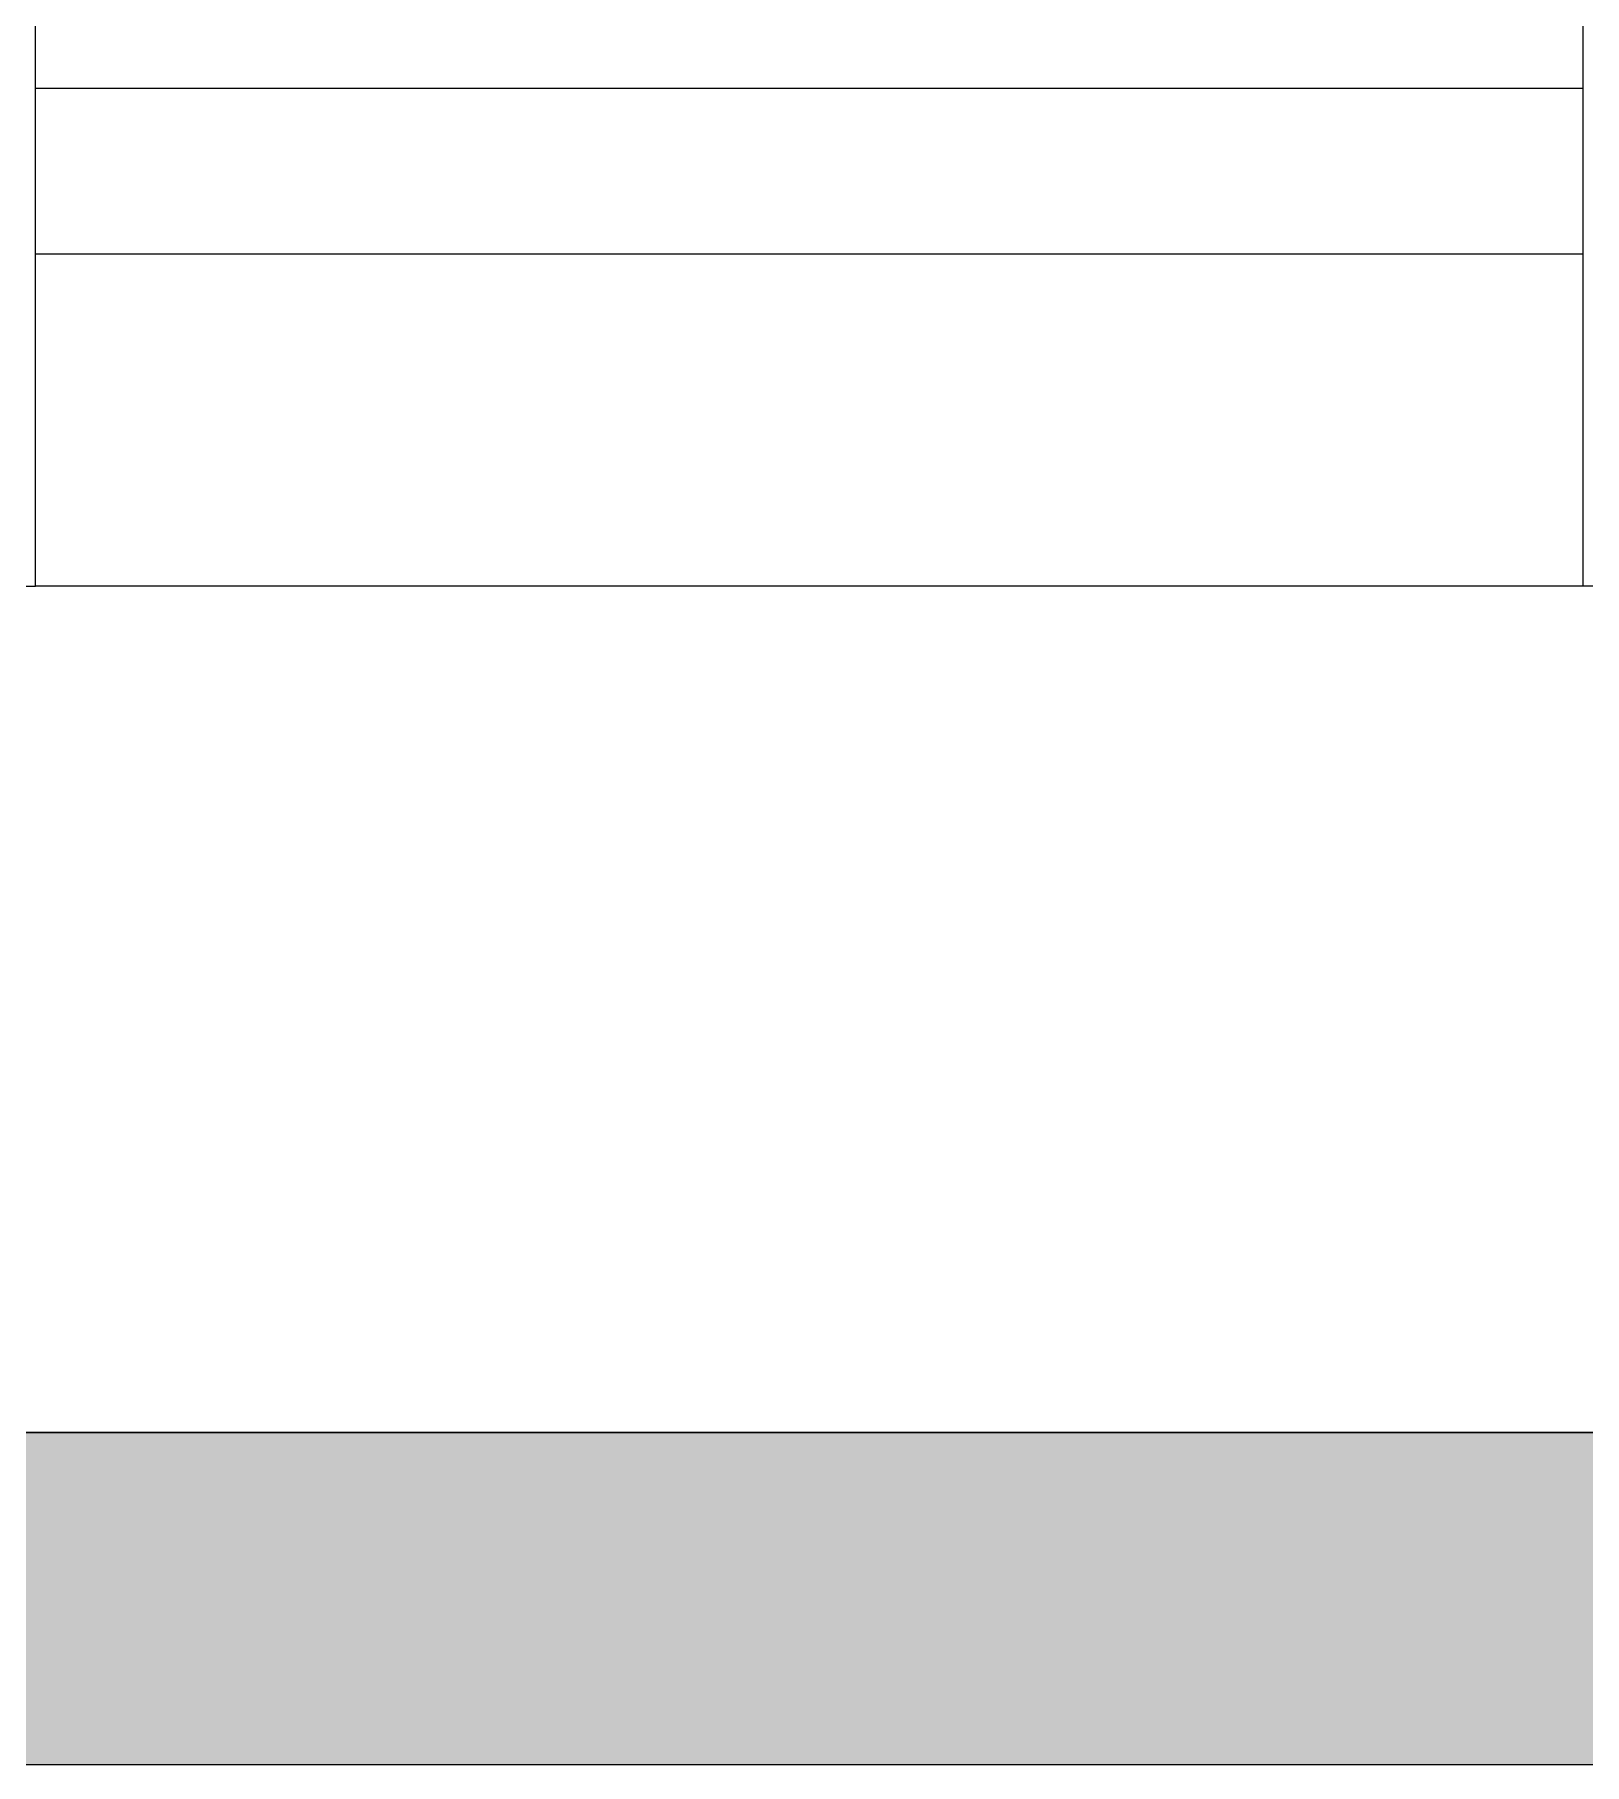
# Model space of a CAD drawing. Header units: metres. Extents: x 294 to 1101, y -498 to -355.
# Drawn here: x 625.694 to 626.628, y -488.368 to -487.325 of the extents above; entities that cross this region are included whole.
import ezdxf

# ---------------------------------------------------------------- set-up
doc = ezdxf.new("R2010")
doc.units = ezdxf.units.M
doc.layers.add('19-JARDINERIA', color=80, linetype='Continuous', lineweight=0)
doc.layers.add('wall', color=7, linetype='Continuous', lineweight=25)
doc.layers.add('SectionCutEdges', color=7, linetype='Continuous')

msp = doc.modelspace()

# ---------------------------------------------------------------- hatches: boundary and pattern name
at = {"layer": 'wall'}
h = msp.add_hatch(color=256, dxfattribs=at)
h.dxf.hatch_style = 1
h.paths.add_polyline_path([(634.8314, -488.1676), (633.846, -488.1676), (632.546, -488.1676), (631.346, -488.1676), (631.146, -488.1676), (626.9196, -488.1676), (620.6892, -488.1676), (616.2644, -488.1676), (615.0644, -488.1676), (613.9771, -488.1676), (613.7644, -488.1676), (611.8544, -488.1676), (611.8544, -488.3676), (634.8314, -488.3676)])

# ---------------------------------------------------------------- linework, layer by layer
for p, q in [((625.9648, -487.6576), (625.6946, -487.6576)), ((625.8733, -487.6576), (625.6946, -487.6576)), ((625.9648, -487.6576), (625.6946, -487.6576)), ((625.8733, -487.6576), (625.6946, -487.6576)), ((626.0933, -487.6576), (625.6946, -487.6576)), ((626.0933, -487.6576), (625.6946, -487.6576)), ((625.7468, -487.6576), (625.6946, -487.6576)), ((625.7217, -487.6576), (625.6946, -487.6576)), ((625.6971, -487.6576), (625.6946, -487.6576)), ((625.9786, -487.6576), (625.6946, -487.6576)), ((626.1813, -487.6576), (625.6946, -487.6576)), ((625.7023, -487.6576), (625.6946, -487.6576)), ((625.7867, -487.6576), (625.6946, -487.6576)), ((625.7282, -487.6576), (625.6971, -487.6576)), ((625.8103, -487.6576), (625.7023, -487.6576)), ((625.9212, -487.6576), (625.7217, -487.6576)), ((625.7371, -487.6576), (625.7282, -487.6576)), ((625.7688, -487.6576), (625.7371, -487.6576)), ((625.8573, -487.6576), (625.7468, -487.6576)), ((625.7921, -487.6576), (625.7688, -487.6576)), ((625.874, -487.6576), (625.7867, -487.6576)), ((625.7954, -487.6576), (625.7921, -487.6576)), ((625.8069, -487.6576), (625.7954, -487.6576)), ((625.8131, -487.6576), (625.8069, -487.6576)), ((625.8986, -487.6576), (625.8103, -487.6576)), ((625.9477, -487.6576), (625.8573, -487.6576)), ((626.0933, -487.6576), (625.8733, -487.6576)), ((626.0933, -487.6576), (625.8733, -487.6576)), ((625.885, -487.6576), (625.874, -487.6576)), ((625.9743, -487.6576), (625.885, -487.6576)), ((625.9097, -487.6576), (625.8986, -487.6576)), ((626, -487.6576), (625.9097, -487.6576)), ((626.1122, -487.6576), (625.9212, -487.6576)), ((625.9312, -487.6576), (625.9311, -487.6576)), ((625.9318, -487.6576), (625.9312, -487.6576)), ((625.9326, -487.6576), (625.9318, -487.6576)), ((625.9338, -487.6576), (625.9326, -487.6576)), ((625.9353, -487.6576), (625.9338, -487.6576)), ((625.9372, -487.6576), (625.9353, -487.6576)), ((625.9393, -487.6576), (625.9372, -487.6576)), ((625.9418, -487.6576), (625.9393, -487.6576)), ((625.9446, -487.6576), (625.9418, -487.6576)), ((625.9476, -487.6576), (625.9446, -487.6576)), ((625.9509, -487.6576), (625.9476, -487.6576)), ((625.9536, -487.6576), (625.9477, -487.6576)), ((625.9536, -487.6576), (625.9482, -487.6576)), ((625.9545, -487.6576), (625.9509, -487.6576)), ((625.9591, -487.6576), (625.9536, -487.6576)), ((625.9908, -487.6576), (625.9536, -487.6576)), ((625.9584, -487.6576), (625.9545, -487.6576)), ((625.9624, -487.6576), (625.9584, -487.6576)), ((625.9908, -487.6576), (625.9591, -487.6576)), ((625.9667, -487.6576), (625.9624, -487.6576)), ((625.9681, -487.6576), (625.9648, -487.6576)), ((625.9711, -487.6576), (625.9667, -487.6576)), ((625.9714, -487.6576), (625.9681, -487.6576)), ((625.9757, -487.6576), (625.9711, -487.6576)), ((625.9747, -487.6576), (625.9714, -487.6576)), ((626.0543, -487.6576), (625.9743, -487.6576)), ((625.9779, -487.6576), (625.9747, -487.6576)), ((625.9805, -487.6576), (625.9757, -487.6576)), ((625.9811, -487.6576), (625.9779, -487.6576)), ((625.9787, -487.6576), (625.9786, -487.6576)), ((625.9789, -487.6576), (625.9787, -487.6576)), ((625.9793, -487.6576), (625.9789, -487.6576)), ((625.9798, -487.6576), (625.9793, -487.6576)), ((625.9804, -487.6576), (625.9798, -487.6576)), ((625.9811, -487.6576), (625.9804, -487.6576)), ((625.9854, -487.6576), (625.9805, -487.6576)), ((625.9842, -487.6576), (625.9811, -487.6576)), ((625.982, -487.6576), (625.9811, -487.6576)), ((625.983, -487.6576), (625.982, -487.6576)), ((625.9841, -487.6576), (625.983, -487.6576)), ((625.9854, -487.6576), (625.9841, -487.6576)), ((625.9873, -487.6576), (625.9842, -487.6576)), ((625.9867, -487.6576), (625.9854, -487.6576)), ((625.9904, -487.6576), (625.9854, -487.6576)), ((625.9882, -487.6576), (625.9867, -487.6576)), ((625.9902, -487.6576), (625.9873, -487.6576)), ((625.9897, -487.6576), (625.9882, -487.6576)), ((625.9914, -487.6576), (625.9897, -487.6576)), ((625.9931, -487.6576), (625.9902, -487.6576)), ((625.9955, -487.6576), (625.9904, -487.6576)), ((626.0373, -487.6576), (625.9908, -487.6576)), ((626.0444, -487.6576), (625.9908, -487.6576)), ((625.9931, -487.6576), (625.9914, -487.6576)), ((625.9958, -487.6576), (625.9931, -487.6576)), ((625.9949, -487.6576), (625.9931, -487.6576)), ((625.9968, -487.6576), (625.9949, -487.6576)), ((626.0007, -487.6576), (625.9955, -487.6576)), ((625.9984, -487.6576), (625.9958, -487.6576)), ((625.9987, -487.6576), (625.9968, -487.6576)), ((626.0009, -487.6576), (625.9984, -487.6576)), ((626.0007, -487.6576), (625.9987, -487.6576)), ((626.081, -487.6576), (626, -487.6576)), ((626.0027, -487.6576), (626.0007, -487.6576)), ((626.0059, -487.6576), (626.0007, -487.6576)), ((626.0033, -487.6576), (626.0009, -487.6576)), ((626.0048, -487.6576), (626.0027, -487.6576)), ((626.0055, -487.6576), (626.0033, -487.6576)), ((626.0069, -487.6576), (626.0048, -487.6576)), ((626.0075, -487.6576), (626.0055, -487.6576)), ((626.0112, -487.6576), (626.0059, -487.6576)), ((626.009, -487.6576), (626.0069, -487.6576)), ((626.0094, -487.6576), (626.0075, -487.6576)), ((626.0112, -487.6576), (626.009, -487.6576)), ((626.0111, -487.6576), (626.0094, -487.6576)), ((626.0126, -487.6576), (626.0111, -487.6576)), ((626.0133, -487.6576), (626.0112, -487.6576)), ((626.0164, -487.6576), (626.0112, -487.6576)), ((626.0139, -487.6576), (626.0126, -487.6576)), ((626.0154, -487.6576), (626.0133, -487.6576)), ((626.015, -487.6576), (626.0139, -487.6576)), ((626.0159, -487.6576), (626.015, -487.6576)), ((626.0175, -487.6576), (626.0154, -487.6576)), ((626.0167, -487.6576), (626.0159, -487.6576)), ((626.0216, -487.6576), (626.0164, -487.6576)), ((626.0172, -487.6576), (626.0167, -487.6576)), ((626.0175, -487.6576), (626.0172, -487.6576)), ((626.0176, -487.6576), (626.0175, -487.6576)), ((626.0196, -487.6576), (626.0175, -487.6576)), ((626.0216, -487.6576), (626.0196, -487.6576)), ((626.0236, -487.6576), (626.0216, -487.6576)), ((626.0268, -487.6576), (626.0216, -487.6576)), ((626.0255, -487.6576), (626.0236, -487.6576)), ((626.0274, -487.6576), (626.0255, -487.6576)), ((626.0319, -487.6576), (626.0268, -487.6576)), ((626.0292, -487.6576), (626.0274, -487.6576)), ((626.0309, -487.6576), (626.0292, -487.6576)), ((626.0326, -487.6576), (626.0309, -487.6576)), ((626.0369, -487.6576), (626.0319, -487.6576)), ((626.0341, -487.6576), (626.0326, -487.6576)), ((626.0356, -487.6576), (626.0341, -487.6576)), ((626.0369, -487.6576), (626.0356, -487.6576)), ((626.0382, -487.6576), (626.0369, -487.6576)), ((626.0418, -487.6576), (626.0369, -487.6576)), ((626.0444, -487.6576), (626.0373, -487.6576)), ((626.0393, -487.6576), (626.0382, -487.6576)), ((626.0403, -487.6576), (626.0393, -487.6576)), ((626.0412, -487.6576), (626.0403, -487.6576)), ((626.0419, -487.6576), (626.0412, -487.6576)), ((626.0466, -487.6576), (626.0418, -487.6576)), ((626.0425, -487.6576), (626.0419, -487.6576)), ((626.043, -487.6576), (626.0425, -487.6576)), ((626.0434, -487.6576), (626.043, -487.6576)), ((626.0436, -487.6576), (626.0434, -487.6576)), ((626.0437, -487.6576), (626.0436, -487.6576)), ((626.1311, -487.6576), (626.0437, -487.6576)), ((626.0516, -487.6576), (626.0444, -487.6576)), ((626.0799, -487.6576), (626.0444, -487.6576)), ((626.0512, -487.6576), (626.0466, -487.6576)), ((626.0556, -487.6576), (626.0512, -487.6576)), ((626.0799, -487.6576), (626.0516, -487.6576)), ((626.0778, -487.6576), (626.0543, -487.6576)), ((626.0599, -487.6576), (626.0556, -487.6576)), ((626.064, -487.6576), (626.0599, -487.6576)), ((626.0678, -487.6576), (626.064, -487.6576)), ((626.0714, -487.6576), (626.0678, -487.6576)), ((626.0747, -487.6576), (626.0714, -487.6576)), ((626.0777, -487.6576), (626.0747, -487.6576)), ((626.0805, -487.6576), (626.0777, -487.6576)), ((626.1247, -487.6576), (626.0778, -487.6576)), ((626.1179, -487.6576), (626.0799, -487.6576)), ((626.126, -487.6576), (626.0799, -487.6576)), ((626.083, -487.6576), (626.0805, -487.6576)), ((626.1048, -487.6576), (626.081, -487.6576)), ((626.0851, -487.6576), (626.083, -487.6576)), ((626.087, -487.6576), (626.0851, -487.6576)), ((626.0885, -487.6576), (626.087, -487.6576)), ((626.0897, -487.6576), (626.0885, -487.6576)), ((626.0905, -487.6576), (626.0897, -487.6576)), ((626.0911, -487.6576), (626.0905, -487.6576)), ((626.0912, -487.6576), (626.0911, -487.6576)), ((626.1523, -487.6576), (626.1048, -487.6576)), ((626.1803, -487.6576), (626.1122, -487.6576)), ((626.126, -487.6576), (626.1179, -487.6576)), ((626.1852, -487.6576), (626.1247, -487.6576)), ((626.1344, -487.6576), (626.126, -487.6576)), ((626.1586, -487.6576), (626.126, -487.6576)), ((626.1586, -487.6576), (626.1344, -487.6576)), ((626.2134, -487.6576), (626.1523, -487.6576)), ((626.1588, -487.6576), (626.1586, -487.6576)), ((626.1894, -487.6576), (626.1588, -487.6576)), ((626.1982, -487.6576), (626.1588, -487.6576)), ((626.2941, -487.6576), (626.1803, -487.6576)), ((626.1814, -487.6576), (626.1813, -487.6576)), ((626.2243, -487.6576), (626.1852, -487.6576)), ((626.1982, -487.6576), (626.1894, -487.6576)), ((626.2074, -487.6576), (626.1982, -487.6576)), ((626.2271, -487.6576), (626.1982, -487.6576)), ((626.2271, -487.6576), (626.2074, -487.6576)), ((626.253, -487.6576), (626.2134, -487.6576)), ((626.2355, -487.6576), (626.2243, -487.6576)), ((626.2518, -487.6576), (626.2271, -487.6576)), ((626.2607, -487.6576), (626.2271, -487.6576)), ((626.2753, -487.6576), (626.2355, -487.6576)), ((626.2607, -487.6576), (626.2518, -487.6576)), ((626.2643, -487.6576), (626.253, -487.6576)), ((626.27, -487.6576), (626.2607, -487.6576)), ((626.2855, -487.6576), (626.2607, -487.6576)), ((626.3047, -487.6576), (626.2643, -487.6576)), ((626.2855, -487.6576), (626.27, -487.6576)), ((626.3046, -487.6576), (626.2753, -487.6576)), ((626.3046, -487.6576), (626.2855, -487.6576)), ((626.3105, -487.6576), (626.2855, -487.6576)), ((626.466, -487.6576), (626.2941, -487.6576)), ((626.3088, -487.6576), (626.3046, -487.6576)), ((626.3108, -487.6576), (626.3046, -487.6576)), ((626.3343, -487.6576), (626.3047, -487.6576)), ((626.3232, -487.6576), (626.3088, -487.6576)), ((626.3131, -487.6576), (626.3105, -487.6576)), ((626.3131, -487.6576), (626.3108, -487.6576)), ((626.322, -487.6576), (626.3131, -487.6576)), ((626.3335, -487.6576), (626.3131, -487.6576)), ((626.3335, -487.6576), (626.322, -487.6576)), ((626.331, -487.6576), (626.3232, -487.6576)), ((626.3478, -487.6576), (626.3335, -487.6576)), ((626.3553, -487.6576), (626.3335, -487.6576)), ((626.3385, -487.6576), (626.3343, -487.6576)), ((626.3531, -487.6576), (626.3385, -487.6576)), ((626.3553, -487.6576), (626.3478, -487.6576)), ((626.361, -487.6576), (626.3531, -487.6576)), ((626.3633, -487.6576), (626.3553, -487.6576)), ((626.3711, -487.6576), (626.3553, -487.6576)), ((626.3711, -487.6576), (626.3633, -487.6576)), ((626.3812, -487.6576), (626.3711, -487.6576)), ((626.3871, -487.6576), (626.3711, -487.6576)), ((626.3871, -487.6576), (626.3812, -487.6576)), ((626.3937, -487.6576), (626.3871, -487.6576)), ((626.3979, -487.6576), (626.3871, -487.6576)), ((626.398, -487.6576), (626.3937, -487.6576)), ((626.3982, -487.6576), (626.3979, -487.6576)), ((626.3982, -487.6576), (626.398, -487.6576)), ((626.4046, -487.6576), (626.3982, -487.6576)), ((626.4083, -487.6576), (626.3982, -487.6576)), ((626.4083, -487.6576), (626.4046, -487.6576)), ((626.4129, -487.6576), (626.4083, -487.6576)), ((626.4147, -487.6576), (626.4083, -487.6576)), ((626.4147, -487.6576), (626.4129, -487.6576)), ((626.4179, -487.6576), (626.4147, -487.6576)), ((626.4189, -487.6576), (626.4147, -487.6576)), ((626.4189, -487.6576), (626.4179, -487.6576)), ((626.421, -487.6576), (626.4189, -487.6576)), ((626.4204, -487.6576), (626.4189, -487.6576)), ((626.4211, -487.6576), (626.4204, -487.6576)), ((626.6274, -487.6576), (626.466, -487.6576)), ((626.6822, -487.6576), (626.6274, -487.6576)), ((620.6892, -488.1676), (626.9196, -488.1676)), ((620.7892, -488.1676), (626.8196, -488.1676)), ((620.8892, -488.1676), (626.7196, -488.1676)), ((624.0765, -488.1676), (626.1803, -488.1676)), ((625.1439, -488.1676), (625.7282, -488.1676)), ((625.1783, -488.1676), (625.7771, -488.1676)), ((625.1912, -488.1676), (625.7954, -488.1676)), ((625.202, -488.1676), (625.8115, -488.1676)), ((625.4498, -488.1676), (625.874, -488.1676)), ((625.5587, -488.1676), (626.011, -488.1676)), ((625.5936, -488.1676), (625.7972, -488.1676)), ((625.6117, -488.1676), (626.0778, -488.1676)), ((625.6912, -488.1676), (625.7159, -488.1676)), ((625.6912, -488.1676), (626.1777, -488.1676)), ((625.7159, -488.1676), (625.7522, -488.1676)), ((625.7282, -488.1676), (626.2243, -488.1676)), ((625.7522, -488.1676), (625.7771, -488.1676)), ((625.7771, -488.1676), (625.7802, -488.1676)), ((625.7771, -488.1676), (626.2858, -488.1676)), ((625.7802, -488.1676), (625.7997, -488.1676)), ((625.7954, -488.1676), (626.3088, -488.1676)), ((625.7972, -488.1676), (625.9929, -488.1676)), ((625.7997, -488.1676), (625.8107, -488.1676)), ((625.8107, -488.1676), (625.8115, -488.1676)), ((625.8115, -488.1676), (626.329, -488.1676)), ((625.8115, -488.1676), (625.8131, -488.1676)), ((625.874, -488.1676), (625.8986, -488.1676)), ((625.8986, -488.1676), (625.9477, -488.1676)), ((625.9311, -488.1676), (625.9312, -488.1676)), ((625.9312, -488.1676), (625.9318, -488.1676)), ((625.9318, -488.1676), (625.9326, -488.1676)), ((625.9326, -488.1676), (625.9338, -488.1676)), ((625.9338, -488.1676), (625.9353, -488.1676)), ((625.9353, -488.1676), (625.9372, -488.1676)), ((625.9372, -488.1676), (625.9393, -488.1676)), ((625.9393, -488.1676), (625.9418, -488.1676)), ((625.9418, -488.1676), (625.9446, -488.1676)), ((625.9446, -488.1676), (625.9476, -488.1676)), ((625.9476, -488.1676), (625.9509, -488.1676)), ((625.9477, -488.1676), (625.9482, -488.1676)), ((625.9509, -488.1676), (625.9545, -488.1676)), ((625.9545, -488.1676), (625.9584, -488.1676)), ((625.9584, -488.1676), (625.9624, -488.1676)), ((625.9624, -488.1676), (625.9667, -488.1676)), ((625.9648, -488.1676), (625.9681, -488.1676)), ((625.9667, -488.1676), (625.9711, -488.1676)), ((625.9681, -488.1676), (625.9714, -488.1676)), ((625.9711, -488.1676), (625.9757, -488.1676)), ((625.9714, -488.1676), (625.9747, -488.1676)), ((625.9747, -488.1676), (625.9779, -488.1676)), ((625.9757, -488.1676), (625.9805, -488.1676)), ((625.9779, -488.1676), (625.9811, -488.1676)), ((625.9786, -488.1676), (625.9787, -488.1676)), ((625.9787, -488.1676), (625.9789, -488.1676)), ((625.9789, -488.1676), (625.9793, -488.1676)), ((625.9793, -488.1676), (625.9798, -488.1676)), ((625.9798, -488.1676), (625.9804, -488.1676)), ((625.9804, -488.1676), (625.9811, -488.1676)), ((625.9805, -488.1676), (625.9854, -488.1676)), ((625.9811, -488.1676), (625.9842, -488.1676)), ((625.9811, -488.1676), (625.982, -488.1676)), ((625.982, -488.1676), (625.983, -488.1676)), ((625.983, -488.1676), (625.9841, -488.1676)), ((625.9841, -488.1676), (625.9854, -488.1676)), ((625.9842, -488.1676), (625.9873, -488.1676)), ((625.9854, -488.1676), (625.9867, -488.1676)), ((625.9854, -488.1676), (625.9904, -488.1676)), ((625.9867, -488.1676), (625.9882, -488.1676)), ((625.9873, -488.1676), (625.9902, -488.1676)), ((625.9882, -488.1676), (625.9897, -488.1676)), ((625.9897, -488.1676), (625.9914, -488.1676)), ((625.9902, -488.1676), (625.9931, -488.1676)), ((625.9904, -488.1676), (625.9955, -488.1676)), ((625.9914, -488.1676), (625.9931, -488.1676)), ((625.9929, -488.1676), (626.18, -488.1676)), ((625.9931, -488.1676), (625.9958, -488.1676)), ((625.9931, -488.1676), (625.9949, -488.1676)), ((625.9949, -488.1676), (625.9968, -488.1676)), ((625.9955, -488.1676), (626.0007, -488.1676)), ((625.9958, -488.1676), (625.9984, -488.1676)), ((625.9968, -488.1676), (625.9987, -488.1676)), ((625.9984, -488.1676), (626.0009, -488.1676)), ((625.9987, -488.1676), (626.0007, -488.1676)), ((626.0007, -488.1676), (626.0027, -488.1676)), ((626.0007, -488.1676), (626.0059, -488.1676)), ((626.0009, -488.1676), (626.0033, -488.1676)), ((626.0027, -488.1676), (626.0048, -488.1676)), ((626.0033, -488.1676), (626.0055, -488.1676)), ((626.0048, -488.1676), (626.0069, -488.1676)), ((626.0055, -488.1676), (626.0075, -488.1676)), ((626.0059, -488.1676), (626.0112, -488.1676)), ((626.0069, -488.1676), (626.009, -488.1676)), ((626.0075, -488.1676), (626.0094, -488.1676)), ((626.009, -488.1676), (626.0112, -488.1676)), ((626.0094, -488.1676), (626.0111, -488.1676)), ((626.011, -488.1676), (626.0372, -488.1676)), ((626.011, -488.1676), (626.0868, -488.1676)), ((626.0111, -488.1676), (626.0126, -488.1676)), ((626.0112, -488.1676), (626.0133, -488.1676)), ((626.0112, -488.1676), (626.0164, -488.1676)), ((626.0126, -488.1676), (626.0139, -488.1676)), ((626.0133, -488.1676), (626.0154, -488.1676)), ((626.0139, -488.1676), (626.015, -488.1676)), ((626.015, -488.1676), (626.0159, -488.1676)), ((626.0154, -488.1676), (626.0175, -488.1676)), ((626.0159, -488.1676), (626.0167, -488.1676)), ((626.0164, -488.1676), (626.0216, -488.1676)), ((626.0167, -488.1676), (626.0172, -488.1676)), ((626.0172, -488.1676), (626.0175, -488.1676)), ((626.0175, -488.1676), (626.0176, -488.1676)), ((626.0175, -488.1676), (626.0196, -488.1676)), ((626.0196, -488.1676), (626.0216, -488.1676)), ((626.0216, -488.1676), (626.0236, -488.1676)), ((626.0216, -488.1676), (626.0268, -488.1676)), ((626.0236, -488.1676), (626.0255, -488.1676)), ((626.0255, -488.1676), (626.0274, -488.1676)), ((626.0268, -488.1676), (626.0319, -488.1676)), ((626.0274, -488.1676), (626.0292, -488.1676)), ((626.0292, -488.1676), (626.0309, -488.1676)), ((626.0309, -488.1676), (626.0326, -488.1676)), ((626.0319, -488.1676), (626.0369, -488.1676)), ((626.0326, -488.1676), (626.0341, -488.1676)), ((626.0341, -488.1676), (626.0356, -488.1676)), ((626.0356, -488.1676), (626.0369, -488.1676)), ((626.0369, -488.1676), (626.0382, -488.1676)), ((626.0369, -488.1676), (626.0418, -488.1676)), ((626.0372, -488.1676), (626.1139, -488.1676)), ((626.0372, -488.1676), (626.0896, -488.1676)), ((626.0382, -488.1676), (626.0393, -488.1676)), ((626.0393, -488.1676), (626.0403, -488.1676)), ((626.0403, -488.1676), (626.0412, -488.1676)), ((626.0412, -488.1676), (626.0419, -488.1676)), ((626.0418, -488.1676), (626.0466, -488.1676)), ((626.0419, -488.1676), (626.0425, -488.1676)), ((626.0425, -488.1676), (626.043, -488.1676)), ((626.043, -488.1676), (626.0434, -488.1676)), ((626.0434, -488.1676), (626.0436, -488.1676)), ((626.0436, -488.1676), (626.0437, -488.1676)), ((626.0466, -488.1676), (626.0512, -488.1676)), ((626.0512, -488.1676), (626.0556, -488.1676)), ((626.0556, -488.1676), (626.0599, -488.1676)), ((626.0599, -488.1676), (626.064, -488.1676)), ((626.064, -488.1676), (626.0678, -488.1676)), ((626.0678, -488.1676), (626.0714, -488.1676)), ((626.0714, -488.1676), (626.0747, -488.1676)), ((626.0747, -488.1676), (626.0777, -488.1676)), ((626.0777, -488.1676), (626.0805, -488.1676)), ((626.0778, -488.1676), (626.1048, -488.1676)), ((626.0805, -488.1676), (626.083, -488.1676)), ((626.083, -488.1676), (626.0851, -488.1676)), ((626.0851, -488.1676), (626.087, -488.1676)), ((626.0868, -488.1676), (626.1528, -488.1676)), ((626.087, -488.1676), (626.0885, -488.1676)), ((626.0885, -488.1676), (626.0897, -488.1676)), ((626.0896, -488.1676), (626.7196, -488.1676)), ((626.0896, -488.1676), (626.1644, -488.1676)), ((626.0896, -488.1676), (626.1662, -488.1676)), ((626.0897, -488.1676), (626.0905, -488.1676)), ((626.0905, -488.1676), (626.0911, -488.1676)), ((626.0911, -488.1676), (626.0912, -488.1676)), ((626.1048, -488.1676), (626.1588, -488.1676)), ((626.1139, -488.1676), (626.1807, -488.1676)), ((626.1528, -488.1676), (626.1777, -488.1676)), ((626.1588, -488.1676), (626.1599, -488.1676)), ((626.1644, -488.1676), (626.1662, -488.1676)), ((626.1662, -488.1676), (626.1886, -488.1676)), ((626.1662, -488.1676), (626.1681, -488.1676)), ((626.1681, -488.1676), (626.1886, -488.1676)), ((626.1777, -488.1676), (626.2059, -488.1676)), ((626.1777, -488.1676), (626.2088, -488.1676)), ((626.18, -488.1676), (626.1813, -488.1676)), ((626.1803, -488.1676), (626.1814, -488.1676)), ((626.1807, -488.1676), (626.2059, -488.1676)), ((626.1813, -488.1676), (626.3577, -488.1676)), ((626.1886, -488.1676), (626.2302, -488.1676)), ((626.1886, -488.1676), (626.2332, -488.1676)), ((626.2059, -488.1676), (626.2622, -488.1676)), ((626.2059, -488.1676), (626.2373, -488.1676)), ((626.2088, -488.1676), (626.2545, -488.1676)), ((626.2243, -488.1676), (626.253, -488.1676)), ((626.2302, -488.1676), (626.2332, -488.1676)), ((626.2332, -488.1676), (626.2562, -488.1676)), ((626.2332, -488.1676), (626.2365, -488.1676)), ((626.2365, -488.1676), (626.2562, -488.1676)), ((626.2373, -488.1676), (626.2836, -488.1676)), ((626.253, -488.1676), (626.3105, -488.1676)), ((626.2545, -488.1676), (626.2858, -488.1676)), ((626.2562, -488.1676), (626.2624, -488.1676)), ((626.2562, -488.1676), (626.2622, -488.1676)), ((626.2622, -488.1676), (626.2624, -488.1676)), ((626.2622, -488.1676), (626.2903, -488.1676)), ((626.2624, -488.1676), (626.2865, -488.1676)), ((626.2624, -488.1676), (626.2635, -488.1676)), ((626.2836, -488.1676), (626.3152, -488.1676)), ((626.2858, -488.1676), (626.3152, -488.1676)), ((626.2858, -488.1676), (626.2897, -488.1676)), ((626.2865, -488.1676), (626.2903, -488.1676)), ((626.2897, -488.1676), (626.3142, -488.1676)), ((626.2903, -488.1676), (626.3107, -488.1676)), ((626.2903, -488.1676), (626.2944, -488.1676)), ((626.2944, -488.1676), (626.3107, -488.1676)), ((626.3088, -488.1676), (626.3385, -488.1676)), ((626.3105, -488.1676), (626.3108, -488.1676)), ((626.3107, -488.1676), (626.3333, -488.1676)), ((626.3107, -488.1676), (626.3372, -488.1676)), ((626.3108, -488.1676), (626.3114, -488.1676)), ((626.3142, -488.1676), (626.328, -488.1676)), ((626.3152, -488.1676), (626.3741, -488.1676)), ((626.3152, -488.1676), (626.3192, -488.1676)), ((626.3192, -488.1676), (626.344, -488.1676)), ((626.328, -488.1676), (626.329, -488.1676)), ((626.329, -488.1676), (626.331, -488.1676)), ((626.329, -488.1676), (626.359, -488.1676)), ((626.3333, -488.1676), (626.3372, -488.1676)), ((626.3372, -488.1676), (626.3539, -488.1676)), ((626.3372, -488.1676), (626.3417, -488.1676)), ((626.3385, -488.1676), (626.3979, -488.1676)), ((626.3417, -488.1676), (626.3539, -488.1676)), ((626.344, -488.1676), (626.358, -488.1676)), ((626.3539, -488.1676), (626.3702, -488.1676)), ((626.3539, -488.1676), (626.3738, -488.1676)), ((626.3577, -488.1676), (626.5253, -488.1676)), ((626.358, -488.1676), (626.359, -488.1676)), ((626.359, -488.1676), (626.361, -488.1676)), ((626.359, -488.1676), (626.419, -488.1676)), ((626.3702, -488.1676), (626.3738, -488.1676)), ((626.3738, -488.1676), (626.3741, -488.1676)), ((626.3738, -488.1676), (626.3741, -488.1676)), ((626.3741, -488.1676), (626.3863, -488.1676)), ((626.3741, -488.1676), (626.3741, -488.1676)), ((626.3741, -488.1676), (626.3782, -488.1676)), ((626.3741, -488.1676), (626.3747, -488.1676)), ((626.3782, -488.1676), (626.3863, -488.1676)), ((626.3863, -488.1676), (626.3972, -488.1676)), ((626.3863, -488.1676), (626.4, -488.1676)), ((626.3972, -488.1676), (626.4, -488.1676)), ((626.3979, -488.1676), (626.398, -488.1676)), ((626.398, -488.1676), (626.3989, -488.1676)), ((626.4, -488.1676), (626.4079, -488.1676)), ((626.4, -488.1676), (626.4036, -488.1676)), ((626.4036, -488.1676), (626.4079, -488.1676)), ((626.4079, -488.1676), (626.4142, -488.1676)), ((626.4079, -488.1676), (626.4155, -488.1676)), ((626.4142, -488.1676), (626.4155, -488.1676)), ((626.4155, -488.1676), (626.4188, -488.1676)), ((626.4155, -488.1676), (626.4179, -488.1676)), ((626.4179, -488.1676), (626.4188, -488.1676)), ((626.4188, -488.1676), (626.4192, -488.1676)), ((626.4188, -488.1676), (626.419, -488.1676)), ((626.419, -488.1676), (626.4204, -488.1676)), ((626.419, -488.1676), (626.4192, -488.1676)), ((626.4192, -488.1676), (626.4211, -488.1676)), ((626.4192, -488.1676), (626.4202, -488.1676)), ((626.4204, -488.1676), (626.421, -488.1676)), ((626.5253, -488.1676), (626.6822, -488.1676)), ((626.6274, -488.1676), (626.9284, -488.1676)), ((611.8544, -488.3676), (634.8314, -488.3676))]:
    msp.add_line(p, q)
at = {"layer": '19-JARDINERIA', "color": 251}
for p, q in [((625.6946, -487.3576), (625.6946, -487.2976)), ((626.6274, -487.3576), (626.6274, -487.2976)), ((626.6274, -487.3576), (625.6946, -487.3576)), ((625.6946, -487.4576), (625.6946, -487.3576)), ((626.6274, -487.4576), (626.6274, -487.3576)), ((626.6274, -487.4576), (625.6946, -487.4576)), ((625.6946, -487.6576), (625.6946, -487.4576)), ((626.6274, -487.6576), (626.6274, -487.4576))]:
    msp.add_line(p, q, dxfattribs=at)
at = {"layer": 'SectionCutEdges'}
for p, q in [((625.2257, -487.6576), (625.6946, -487.6576)), ((626.6274, -487.6576), (625.6946, -487.6576)), ((626.6822, -487.6576), (626.6274, -487.6576)), ((631.346, -488.1676), (616.2644, -488.1676))]:
    msp.add_line(p, q, dxfattribs=at)

doc.saveas('drawing.dxf')
